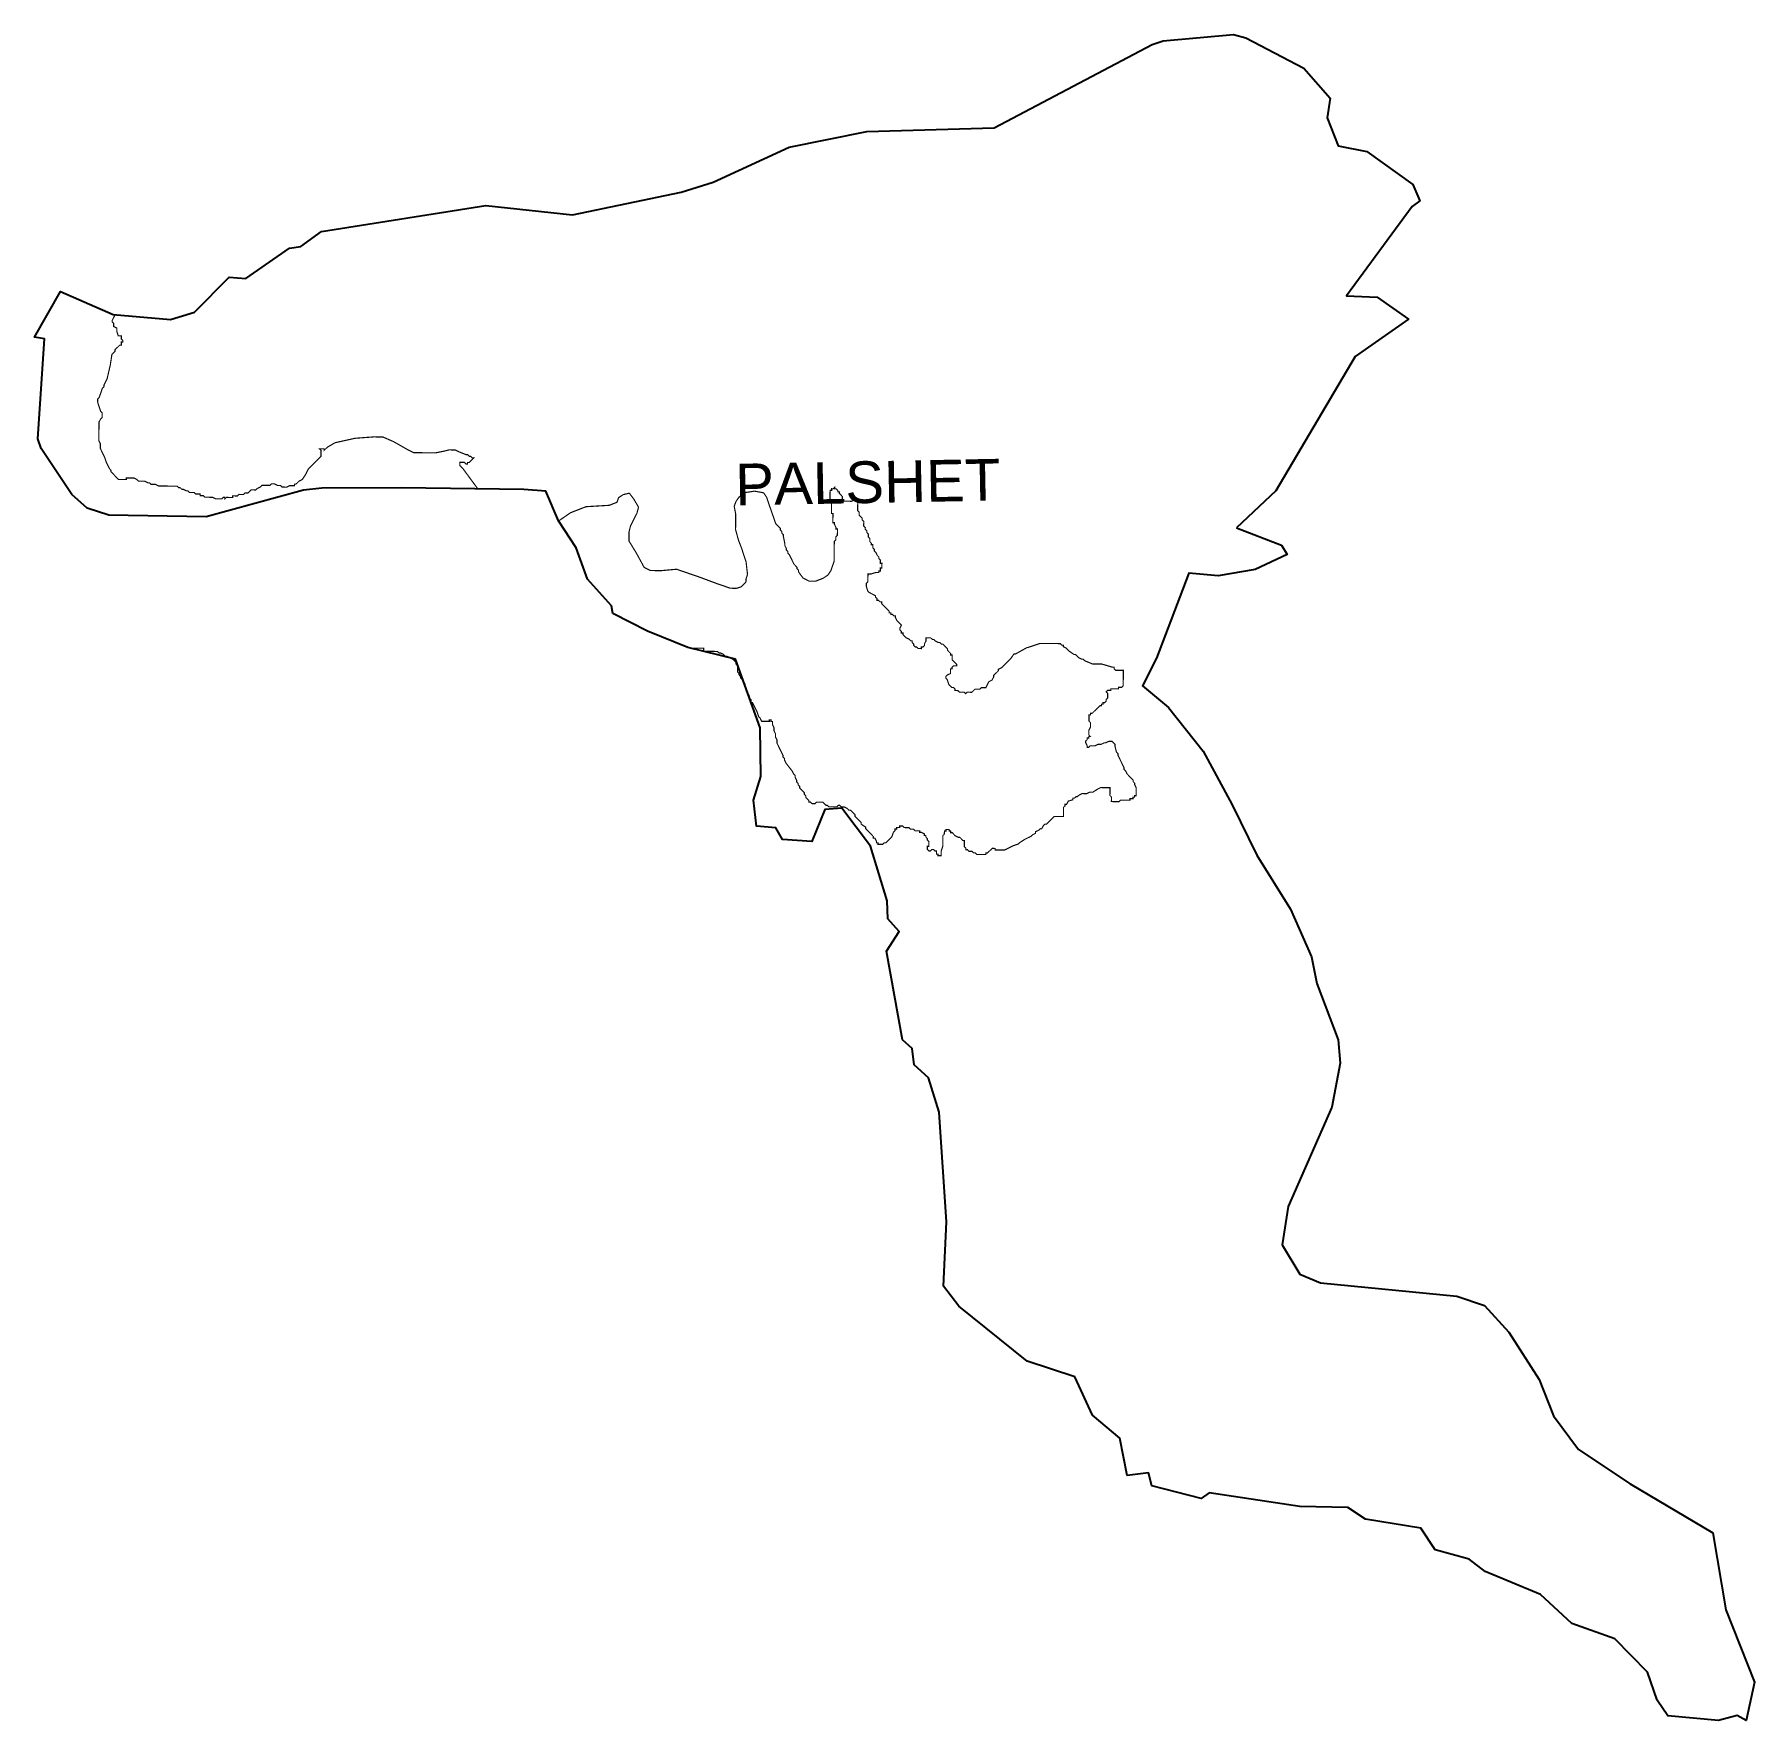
# Model space of a CAD drawing. Header units: metres. Extents: x 307199 to 311687, y 1926129 to 1930527.
import ezdxf

# ---------------------------------------------------------------- set-up
doc = ezdxf.new("R2010")
doc.units = ezdxf.units.M
for name, color, linetype in [('HAZARDS LINE', 1, 'Continuous'), ('village', 3, 'Continuous'), ('VILLAGE NAME', 250, 'Continuous')]:
    doc.layers.add(name, color=color, linetype=linetype)
doc.styles.get("Standard").update_dxf_attribs({"font": 'simplex.shx'})

msp = doc.modelspace()

# ---------------------------------------------------------------- linework, layer by layer
at = {"layer": 'HAZARDS LINE', "lineweight": 18, "const_width": 3.02}
for points in [[(308355.8, 1929341.8), (308316.7, 1929394.9), (308308.7, 1929403.1), (308308.8, 1929407.1), (308308.8, 1929411.1), (308320.9, 1929411), (308324.9, 1929407), (308328.9, 1929406.9), (308328.9, 1929410.9), (308333, 1929410.9), (308337, 1929414.9), (308341.1, 1929418.9), (308345.1, 1929422.9), (308341.1, 1929422.9), (308337.1, 1929427), (308333.1, 1929427), (308329.1, 1929431.1), (308325.1, 1929431.1), (308305, 1929439.3), (308297, 1929443.4), (308280.9, 1929443.6), (308264.7, 1929439.7), (308244.6, 1929435.8), (308208.3, 1929436.2), (308188.2, 1929436.3), (308172.1, 1929444.5), (308136.1, 1929465), (308108, 1929477.3), (308083.8, 1929477.5), (308035.5, 1929473.9), (307983, 1929462.3), (307962.8, 1929450.4), (307954.6, 1929442.4), (307954.7, 1929446.4), (307950.6, 1929446.5), (307946.6, 1929446.5), (307942.6, 1929446.5), (307946.6, 1929442.5), (307946.5, 1929438.4), (307946.5, 1929434.4), (307946.5, 1929430.4), (307946.4, 1929426.3), (307938.3, 1929418.4), (307934.2, 1929414.4), (307930.2, 1929410.4), (307918, 1929398.4), (307913.9, 1929394.4), (307909.8, 1929386.4), (307905.7, 1929378.4), (307897.6, 1929366.3), (307889.5, 1929362.4), (307881.4, 1929354.4), (307877.3, 1929354.4), (307877.3, 1929350.4), (307873.3, 1929350.4), (307869.3, 1929350.5), (307865.2, 1929350.5), (307857.1, 1929346.6), (307853.1, 1929346.6), (307845.1, 1929346.7), (307841.1, 1929350.7), (307833, 1929350.8), (307825, 1929354.9), (307821, 1929354.9), (307816.9, 1929355), (307812.9, 1929351), (307804.8, 1929351), (307800.8, 1929351.1), (307792.7, 1929351.1), (307788.7, 1929347.1), (307780.6, 1929343.2), (307776.5, 1929339.2), (307772.5, 1929339.2), (307768.5, 1929339.3), (307764.4, 1929339.3), (307760.4, 1929335.3), (307756.3, 1929331.3), (307748.3, 1929331.4), (307744.2, 1929327.4), (307740.2, 1929327.4), (307732.1, 1929327.5), (307728.1, 1929323.5), (307724, 1929323.5), (307720, 1929323.6), (307716, 1929323.6), (307715.9, 1929319.6), (307711.9, 1929319.6), (307699.8, 1929319.7), (307695.8, 1929315.7), (307695.8, 1929319.8), (307691.8, 1929319.8), (307687.7, 1929315.8), (307683.7, 1929315.8), (307675.6, 1929315.9), (307671.6, 1929315.9), (307663.6, 1929320), (307651.5, 1929320.1), (307647.5, 1929320.2), (307643.4, 1929320.2), (307639.4, 1929324.3), (307635.4, 1929324.3), (307631.4, 1929324.3), (307631.4, 1929328.4), (307619.3, 1929328.5), (307615.4, 1929332.5), (307611.3, 1929332.6), (307607.3, 1929332.6), (307603.3, 1929332.6), (307599.3, 1929336.7), (307595.3, 1929336.7), (307587.2, 1929340.8), (307583.2, 1929340.9), (307579.2, 1929344.9), (307575.2, 1929345), (307571.2, 1929349), (307567.2, 1929349.1), (307563.1, 1929349.1), (307559.1, 1929349.1), (307555.1, 1929349.2), (307551.1, 1929349.2), (307547, 1929349.2), (307543, 1929349.3), (307539, 1929349.3), (307534.9, 1929349.3), (307526.9, 1929349.4), (307522.9, 1929349.5), (307514.8, 1929353.6), (307510.8, 1929353.6), (307506.8, 1929353.6), (307502.8, 1929353.7), (307498.8, 1929357.7), (307494.7, 1929357.8), (307486.7, 1929361.9), (307482.7, 1929361.9), (307478.7, 1929361.9), (307474.6, 1929362), (307470.6, 1929362), (307466.6, 1929366.1), (307458.6, 1929370.2), (307454.6, 1929370.2), (307450.5, 1929370.2), (307446.5, 1929370.3), (307442.5, 1929370.3), (307438.5, 1929370.3), (307438.4, 1929366.3), (307434.4, 1929366.3), (307430.4, 1929366.4), (307426.4, 1929366.4), (307422.3, 1929366.4), (307418.3, 1929366.5), (307414.3, 1929370.5), (307410.3, 1929374.6), (307406.3, 1929378.7), (307402.3, 1929382.7), (307398.3, 1929386.8), (307398.4, 1929390.8), (307394.4, 1929394.9), (307390.4, 1929403), (307386.5, 1929411.1), (307382.5, 1929423.2), (307378.6, 1929431.3), (307374.6, 1929439.4), (307370.7, 1929447.5), (307370.7, 1929451.5), (307370.8, 1929459.5), (307366.8, 1929467.6), (307366.9, 1929475.7), (307366.9, 1929479.7), (307367, 1929487.8), (307367, 1929491.8), (307367.1, 1929499.9), (307367.1, 1929503.9), (307367.2, 1929507.9), (307367.2, 1929511.9), (307367.2, 1929516), (307371.3, 1929524), (307375.4, 1929528), (307375.4, 1929532), (307375.5, 1929536), (307375.5, 1929540.1), (307371.5, 1929544.1), (307367.6, 1929556.2), (307363.7, 1929568.4), (307363.7, 1929576.4), (307367.8, 1929580.4), (307376.1, 1929604.5), (307380.1, 1929608.5), (307380.2, 1929612.5), (307384.3, 1929620.6), (307388.3, 1929628.6), (307396.7, 1929664.8), (307401, 1929692.9), (307409.1, 1929700.9), (307409.1, 1929704.9), (307413.2, 1929708.9), (307417.3, 1929712.9), (307421.3, 1929716.9), (307425.4, 1929716.9), (307425.4, 1929720.9), (307425.4, 1929724.9), (307429.5, 1929724.9), (307429.5, 1929728.9), (307425.5, 1929733), (307425.5, 1929737), (307425.6, 1929741), (307421.5, 1929741.1), (307417.5, 1929741.1), (307413.6, 1929753.2), (307413.7, 1929761.3), (307405.6, 1929765.4), (307405.7, 1929773.4), (307401.7, 1929777.5), (307401.8, 1929781.5), (307405.9, 1929789.6), (307409.1, 1929796)], [(308911.4, 1928926.5), (308916.8, 1928926.5), (308924.8, 1928926.4), (308932.9, 1928926.3), (308936.9, 1928926.3), (308941, 1928926.3), (308945, 1928926.2), (308944.9, 1928922.2), (308944.9, 1928918.2), (308948.9, 1928918.1), (308953, 1928918.1), (308961, 1928918), (308969.1, 1928918), (308977.1, 1928917.9), (308981.2, 1928917.9), (308985.1, 1928913.8), (308989.2, 1928913.8), (308997.2, 1928909.7), (309001.2, 1928905.6), (309005.2, 1928905.6), (309013.2, 1928901.5), (309021.3, 1928897.4), (309025.2, 1928893.3), (309029.2, 1928889.2), (309029.2, 1928885.2), (309033.2, 1928881.2), (309033.2, 1928877.1), (309033.1, 1928873.1), (309033.1, 1928869.1), (309033.1, 1928865), (309037, 1928861), (309037, 1928857), (309041, 1928852.9), (309041, 1928848.9), (309045, 1928844.8), (309049, 1928840.7), (309052.9, 1928832.6), (309052.8, 1928824.6), (309056.8, 1928820.5), (309056.8, 1928816.5), (309064.7, 1928800.3), (309064.7, 1928796.3), (309068.7, 1928792.2), (309068.6, 1928784.2), (309072.6, 1928784.1), (309080.5, 1928768), (309084.5, 1928759.9), (309088.4, 1928747.7), (309092.4, 1928743.7), (309096.4, 1928735.6), (309100.4, 1928735.6), (309104.4, 1928735.5), (309108.5, 1928735.5), (309116.5, 1928735.4), (309116.5, 1928739.4), (309120.6, 1928739.4), (309120.5, 1928735.4), (309124.6, 1928735.3), (309124.5, 1928731.3), (309124.5, 1928727.3), (309128.5, 1928719.2), (309128.4, 1928711.1), (309132.3, 1928703.1), (309132.3, 1928695), (309136.2, 1928686.9), (309136.2, 1928678.9), (309144.1, 1928662.7), (309148, 1928654.6), (309152, 1928646.5), (309152, 1928642.5), (309155.9, 1928638.4), (309155.9, 1928634.4), (309159.9, 1928626.3), (309175.8, 1928606), (309179.8, 1928597.9), (309183.8, 1928593.8), (309183.7, 1928589.8), (309187.7, 1928581.7), (309187.6, 1928577.7), (309191.6, 1928573.6), (309191.6, 1928569.6), (309195.6, 1928565.5), (309195.6, 1928561.5), (309199.5, 1928557.5), (309203.5, 1928553.4), (309207.5, 1928549.3), (309207.5, 1928545.3), (309211.5, 1928541.2), (309211.5, 1928537.2), (309215.4, 1928533.1), (309219.4, 1928529.1), (309219.4, 1928525.1), (309223.4, 1928525), (309227.4, 1928521), (309231.5, 1928520.9), (309235.5, 1928520.9), (309239.5, 1928524.9), (309243.6, 1928524.8), (309247.6, 1928524.8), (309251.6, 1928524.8), (309255.7, 1928524.7), (309259.6, 1928520.7), (309263.6, 1928516.6), (309267.7, 1928516.6), (309271.7, 1928512.5), (309275.7, 1928512.5), (309279.7, 1928512.4), (309291.8, 1928512.3), (309295.9, 1928516.3), (309299.9, 1928516.3), (309303.9, 1928512.2), (309307.9, 1928512.2), (309311.9, 1928512.2), (309319.9, 1928508.1), (309323.9, 1928504), (309328, 1928504), (309332, 1928499.9), (309336, 1928495.8), (309339.9, 1928491.8), (309339.9, 1928487.8), (309347.9, 1928479.6), (309351.9, 1928475.6), (309355.9, 1928471.5), (309355.8, 1928467.5), (309367.9, 1928459.3), (309367.8, 1928455.3), (309371.8, 1928451.2), (309375.8, 1928447.2), (309379.8, 1928443.1), (309387.8, 1928435), (309387.8, 1928430.9), (309391.8, 1928430.9), (309395.7, 1928422.8), (309395.7, 1928418.8), (309399.7, 1928418.8), (309399.7, 1928414.7), (309403.7, 1928414.7), (309407.7, 1928414.7), (309411.8, 1928414.6), (309415.8, 1928418.6), (309419.9, 1928418.6), (309423.9, 1928422.6), (309428, 1928426.6), (309432.1, 1928430.6), (309436.1, 1928434.6), (309440.2, 1928446.6), (309444.3, 1928450.6), (309444.3, 1928454.6), (309448.4, 1928454.6), (309448.4, 1928458.6), (309452.4, 1928458.6), (309456.5, 1928458.5), (309456.5, 1928462.6), (309460.5, 1928462.5), (309464.5, 1928462.5), (309468.5, 1928458.4), (309480.6, 1928458.3), (309484.6, 1928454.3), (309492.7, 1928454.2), (309496.7, 1928450.1), (309500.7, 1928450.1), (309504.7, 1928450.1), (309508.7, 1928450), (309508.7, 1928446), (309512.7, 1928446), (309520.8, 1928441.9), (309520.7, 1928437.8), (309524.7, 1928437.8), (309524.7, 1928433.8), (309528.7, 1928429.7), (309528.7, 1928425.7), (309532.7, 1928421.6), (309532.6, 1928417.6), (309532.6, 1928413.6), (309532.6, 1928409.5), (309528.5, 1928409.6), (309528.5, 1928405.6), (309528.5, 1928401.5), (309532.5, 1928397.5), (309536.5, 1928397.4), (309540.5, 1928401.4), (309544.6, 1928401.4), (309548.6, 1928397.3), (309552.6, 1928397.3), (309552.6, 1928393.3), (309552.5, 1928389.2), (309556.5, 1928389.2), (309556.5, 1928385.2), (309560.5, 1928385.1), (309564.6, 1928385.1), (309564.6, 1928389.1), (309564.7, 1928397.2), (309568.8, 1928409.2), (309568.8, 1928413.3), (309568.9, 1928425.3), (309569, 1928433.4), (309569.1, 1928437.4), (309573.1, 1928441.4), (309573.1, 1928445.5), (309573.2, 1928449.5), (309577.2, 1928449.4), (309577.2, 1928453.5), (309581.3, 1928453.4), (309585.3, 1928453.4), (309585.3, 1928449.4), (309589.3, 1928449.3), (309589.3, 1928445.3), (309593.3, 1928445.3), (309601.3, 1928437.1), (309609.3, 1928433.1), (309613.3, 1928433), (309617.3, 1928429), (309621.3, 1928424.9), (309625.3, 1928424.9), (309625.3, 1928420.8), (309625.3, 1928416.8), (309625.2, 1928412.8), (309625.2, 1928408.7), (309629.2, 1928404.7), (309629.1, 1928400.7), (309633.2, 1928400.6), (309637.2, 1928396.6), (309641.2, 1928396.5), (309645.2, 1928396.5), (309649.2, 1928392.4), (309653.2, 1928392.4), (309657.2, 1928388.3), (309661.3, 1928388.3), (309665.3, 1928388.3), (309673.3, 1928388.2), (309677.4, 1928388.2), (309681.4, 1928388.1), (309681.4, 1928392.1), (309685.5, 1928392.1), (309689.5, 1928396.1), (309693.6, 1928400.1), (309697.6, 1928404.1), (309701.7, 1928404.1), (309705.7, 1928404), (309705.7, 1928400), (309709.7, 1928400), (309717.7, 1928399.9), (309721.8, 1928399.8), (309725.8, 1928399.8), (309729.8, 1928399.8), (309737.9, 1928403.7), (309754.1, 1928411.7), (309766.2, 1928415.6), (309770.3, 1928419.6), (309782.4, 1928427.5), (309790.5, 1928431.5), (309798.6, 1928435.4), (309802.7, 1928439.4), (309810.8, 1928443.4), (309810.8, 1928447.4), (309818.9, 1928451.4), (309822.9, 1928455.4), (309827, 1928455.3), (309831.1, 1928463.4), (309835.1, 1928467.3), (309839.2, 1928467.3), (309847.3, 1928475.3), (309851.3, 1928479.3), (309855.4, 1928483.3), (309859.5, 1928487.3), (309863.5, 1928487.2), (309867.5, 1928487.2), (309871.6, 1928487.2), (309875.6, 1928487.1), (309879.6, 1928487.1), (309883.6, 1928487.1), (309883.7, 1928495.1), (309883.8, 1928503.2), (309883.8, 1928507.2), (309883.8, 1928511.2), (309887.9, 1928515.2), (309887.9, 1928519.3), (309892, 1928519.2), (309896.1, 1928527.2), (309908.2, 1928531.2), (309908.2, 1928535.2), (309912.2, 1928535.2), (309916.3, 1928539.2), (309920.3, 1928539.1), (309924.4, 1928543.1), (309932.5, 1928547.1), (309944.6, 1928547), (309952.7, 1928550.9), (309956.7, 1928550.9), (309960.7, 1928550.9), (309972.9, 1928558.8), (309981, 1928562.8), (309985, 1928562.7), (309989, 1928562.7), (309993, 1928562.7), (309997.1, 1928562.6), (310001.1, 1928562.6), (310005.1, 1928562.6), (310005.1, 1928558.5), (310005.1, 1928554.5), (310005, 1928550.5), (310005, 1928546.4), (310004.9, 1928542.4), (310008.9, 1928538.3), (310008.9, 1928534.3), (310008.9, 1928530.3), (310008.8, 1928526.3), (310012.9, 1928526.2), (310016.9, 1928526.2), (310020.9, 1928526.2), (310024.9, 1928526.1), (310029, 1928526.1), (310033, 1928530.1), (310037.1, 1928530), (310041.1, 1928530), (310045.1, 1928530), (310049.1, 1928529.9), (310053.2, 1928529.9), (310057.2, 1928529.9), (310057.2, 1928533.9), (310061.3, 1928533.9), (310065.3, 1928533.8), (310065.3, 1928537.9), (310069.3, 1928537.8), (310069.4, 1928541.9), (310073.4, 1928541.8), (310073.4, 1928545.8), (310073.5, 1928549.9), (310073.5, 1928553.9), (310073.5, 1928557.9), (310073.6, 1928562), (310069.6, 1928570), (310069.7, 1928574.1), (310065.7, 1928578.1), (310065.7, 1928582.2), (310061.7, 1928586.2), (310057.7, 1928590.3), (310053.7, 1928594.4), (310049.7, 1928598.4), (310045.8, 1928606.5), (310041.8, 1928610.6), (310041.8, 1928614.6), (310029.9, 1928638.9), (310026, 1928647), (310026, 1928651), (310022, 1928655.1), (310018.1, 1928671.2), (310018.2, 1928675.2), (310014.2, 1928679.3), (310010.2, 1928683.4), (310006.2, 1928683.4), (310002.1, 1928683.4), (309994.1, 1928679.5), (309990, 1928679.5), (309981.9, 1928675.5), (309977.9, 1928675.6), (309973.9, 1928675.6), (309965.8, 1928671.7), (309961.8, 1928671.7), (309953.7, 1928671.8), (309949.6, 1928667.8), (309945.6, 1928667.8), (309945.7, 1928671.8), (309941.7, 1928679.9), (309941.7, 1928683.9), (309945.8, 1928687.9), (309945.8, 1928692), (309949.9, 1928691.9), (309949.9, 1928696), (309953.9, 1928695.9), (309949.9, 1928700), (309950, 1928704), (309950, 1928712.1), (309954.1, 1928720.1), (309954.2, 1928724.1), (309954.2, 1928728.2), (309954.2, 1928732.2), (309950.2, 1928736.2), (309950.3, 1928740.3), (309950.3, 1928744.3), (309950.4, 1928752.4), (309954.4, 1928752.3), (309954.4, 1928756.3), (309958.5, 1928756.3), (309962.5, 1928760.3), (309970.7, 1928768.3), (309974.7, 1928772.3), (309978.8, 1928776.3), (309982.8, 1928776.2), (309982.8, 1928780.3), (309986.9, 1928780.2), (309986.9, 1928784.3), (309990.9, 1928784.2), (309995, 1928788.2), (309995, 1928792.3), (309999.1, 1928796.2), (309999.1, 1928800.3), (309999.2, 1928804.3), (309999.2, 1928808.3), (309995.2, 1928812.4), (309999.3, 1928816.4), (310003.3, 1928816.3), (310007.3, 1928816.3), (310007.4, 1928820.3), (310011.4, 1928820.3), (310015.4, 1928820.3), (310019.4, 1928820.2), (310023.5, 1928820.2), (310027.5, 1928820.2), (310027.5, 1928824.2), (310035.6, 1928824.1), (310039.6, 1928828.1), (310040, 1928868.4), (310036, 1928868.4), (310027.9, 1928868.5), (310023.9, 1928868.5), (310019.9, 1928868.6), (310015.9, 1928872.6), (310015.9, 1928876.7), (310011.9, 1928876.7), (309983.8, 1928885), (309959.6, 1928885.2), (309939.5, 1928893.4), (309935.5, 1928897.5), (309931.5, 1928897.5), (309923.5, 1928901.6), (309919.5, 1928905.7), (309915.5, 1928909.8), (309911.5, 1928909.8), (309899.5, 1928918), (309895.5, 1928922), (309891.5, 1928926.1), (309883.5, 1928930.2), (309883.5, 1928934.2), (309879.5, 1928934.2), (309875.5, 1928938.3), (309871.4, 1928938.3), (309867.4, 1928938.4), (309863.4, 1928938.4), (309859.4, 1928938.4), (309851.3, 1928938.5), (309843.2, 1928938.6), (309839.2, 1928938.6), (309831.2, 1928938.7), (309827.1, 1928938.7), (309823.1, 1928938.8), (309786.8, 1928927), (309758.4, 1928911.1), (309754.4, 1928911.2), (309746.2, 1928899.1), (309742.2, 1928895.2), (309738.1, 1928891.2), (309734.1, 1928887.2), (309721.9, 1928875.2), (309713.8, 1928871.2), (309713.7, 1928867.2), (309709.7, 1928863.2), (309705.6, 1928859.2), (309701.6, 1928855.2), (309701.5, 1928851.2), (309697.4, 1928843.2), (309689.3, 1928839.2), (309685.2, 1928831.2), (309681.1, 1928823.2), (309677.1, 1928823.2), (309673.1, 1928823.2), (309669.1, 1928823.3), (309665, 1928819.3), (309661, 1928819.3), (309656.9, 1928819.4), (309652.9, 1928819.4), (309648.9, 1928815.4), (309644.8, 1928811.4), (309640.8, 1928811.4), (309636.7, 1928811.5), (309632.7, 1928811.5), (309628.6, 1928807.5), (309624.7, 1928811.6), (309620.6, 1928811.6), (309616.6, 1928811.6), (309612.6, 1928811.7), (309608.6, 1928815.7), (309604.6, 1928815.8), (309600.5, 1928815.8), (309600.6, 1928819.8), (309596.6, 1928823.9), (309592.5, 1928823.9), (309588.5, 1928828), (309584.6, 1928832.1), (309580.6, 1928844.2), (309576.6, 1928848.2), (309576.7, 1928852.3), (309580.7, 1928856.3), (309588.8, 1928860.2), (309588.9, 1928864.3), (309588.9, 1928868.3), (309588.9, 1928872.3), (309593, 1928872.3), (309593, 1928876.3), (309597.1, 1928880.3), (309601.1, 1928880.3), (309605.1, 1928880.2), (309605.1, 1928884.3), (309597.2, 1928892.4), (309593.2, 1928896.4), (309593.2, 1928900.5), (309593.2, 1928904.5), (309593.3, 1928908.5), (309589.2, 1928908.6), (309589.3, 1928912.6), (309581.3, 1928920.7), (309581.3, 1928924.7), (309573.3, 1928932.9), (309569.4, 1928936.9), (309565.3, 1928937), (309561.3, 1928941), (309557.3, 1928941.1), (309549.3, 1928945.2), (309545.3, 1928949.2), (309541.3, 1928949.3), (309537.3, 1928953.3), (309529.2, 1928953.4), (309525.2, 1928953.4), (309525.2, 1928949.4), (309525.1, 1928945.4), (309521, 1928937.4), (309521, 1928933.3), (309516.9, 1928929.3), (309512.9, 1928929.4), (309512.9, 1928925.3), (309508.8, 1928925.4), (309504.8, 1928925.4), (309500.8, 1928929.5), (309496.8, 1928929.5), (309492.8, 1928933.6), (309492.8, 1928937.6), (309488.8, 1928941.7), (309488.9, 1928945.7), (309484.9, 1928945.7), (309480.9, 1928949.8), (309472.8, 1928953.9), (309468.8, 1928957.9), (309464.9, 1928962), (309464.9, 1928966), (309460.9, 1928966.1), (309460.9, 1928970.1), (309456.9, 1928974.2), (309456.9, 1928978.2), (309461, 1928986.2), (309457, 1928990.3), (309453.1, 1928994.3), (309449.1, 1928998.4), (309445.1, 1929006.5), (309445.1, 1929010.5), (309441.1, 1929010.6), (309437.1, 1929014.6), (309433.1, 1929014.7), (309433.1, 1929018.7), (309429.1, 1929018.7), (309429.1, 1929022.7), (309425.1, 1929026.8), (309421.1, 1929030.9), (309413.2, 1929039), (309409.2, 1929043.1), (309409.2, 1929047.1), (309405.2, 1929047.1), (309401.2, 1929051.2), (309397.2, 1929051.2), (309397.2, 1929055.2), (309393.2, 1929059.3), (309393.2, 1929063.3), (309377.2, 1929071.5), (309373.2, 1929075.6), (309369.3, 1929087.7), (309369.3, 1929091.7), (309369.4, 1929095.8), (309373.4, 1929099.8), (309373.5, 1929111.8), (309373.6, 1929115.9), (309373.6, 1929119.9), (309377.6, 1929119.9), (309381.6, 1929119.8), (309393.8, 1929123.8), (309397.8, 1929123.7), (309401.8, 1929123.7), (309401.8, 1929127.7), (309405.9, 1929127.7), (309405.9, 1929131.7), (309405.9, 1929135.7), (309410, 1929135.7), (309410, 1929139.7), (309410, 1929143.8), (309410.1, 1929147.8), (309406.1, 1929147.8), (309406.1, 1929151.8), (309406.1, 1929155.9), (309402.1, 1929159.9), (309402.2, 1929164), (309398.2, 1929168), (309394.2, 1929176.1), (309390.2, 1929180.2), (309390.3, 1929184.2), (309386.3, 1929188.3), (309386.3, 1929192.3), (309386.3, 1929196.3), (309382.3, 1929196.4), (309382.3, 1929200.4), (309378.3, 1929204.5), (309378.4, 1929208.5), (309378.4, 1929212.5), (309374.4, 1929216.6), (309374.5, 1929220.6), (309374.5, 1929224.6), (309370.5, 1929228.7), (309370.5, 1929232.7), (309366.5, 1929236.8), (309366.6, 1929240.8), (309362.6, 1929244.9), (309362.6, 1929248.9), (309362.7, 1929257), (309358.7, 1929261), (309358.7, 1929265), (309354.7, 1929269.1), (309350.8, 1929273.2), (309350.8, 1929277.2), (309350.8, 1929281.2), (309346.8, 1929285.3), (309347, 1929301.4), (309347, 1929305.4), (309343, 1929309.5), (309339, 1929313.6), (309330.9, 1929309.6), (309318.8, 1929309.7), (309314.8, 1929309.7), (309310.8, 1929309.8), (309310.8, 1929313.8), (309306.8, 1929313.8), (309306.8, 1929317.9), (309306.9, 1929321.9), (309302.9, 1929326), (309298.9, 1929330), (309298.9, 1929334), (309294.9, 1929334.1), (309294.9, 1929338.1), (309290.9, 1929342.2), (309286.9, 1929342.2), (309286.9, 1929346.2), (309282.9, 1929342.2), (309278.9, 1929342.3), (309278.8, 1929338.3), (309274.8, 1929338.3), (309274.8, 1929334.3), (309274.7, 1929322.2), (309274.6, 1929318.1), (309274.6, 1929314.1), (309278.5, 1929306), (309278.5, 1929302), (309278.5, 1929298), (309278.4, 1929293.9), (309278.4, 1929289.9), (309278.3, 1929281.9), (309278.3, 1929277.8), (309282.3, 1929277.8), (309282.3, 1929273.8), (309282.2, 1929265.7), (309282.2, 1929261.7), (309282.1, 1929253.6), (309286.1, 1929253.6), (309286.1, 1929249.6), (309290.1, 1929241.5), (309290, 1929237.4), (309294.1, 1929237.4), (309294, 1929233.4), (309294, 1929229.4), (309293.9, 1929225.3), (309293.9, 1929221.3), (309289.9, 1929217.3), (309289.8, 1929213.3), (309289.8, 1929209.3), (309285.7, 1929205.3), (309285.7, 1929201.2), (309285.7, 1929197.2), (309285.6, 1929193.2), (309285.6, 1929189.1), (309285.5, 1929185.1), (309285.5, 1929181.1), (309285.5, 1929177.1), (309285.4, 1929173), (309285.4, 1929169), (309285.4, 1929165), (309285.3, 1929161), (309285.3, 1929156.9), (309285.3, 1929152.9), (309281.1, 1929140.8), (309277, 1929128.8), (309268.8, 1929116.8), (309256.7, 1929108.8), (309236.5, 1929101), (309220.4, 1929101.1), (309204.3, 1929109.3), (309192.4, 1929125.5), (309192.4, 1929129.5), (309188.4, 1929133.6), (309188.5, 1929137.6), (309180.5, 1929145.7), (309172.6, 1929161.9), (309168.6, 1929170), (309164.6, 1929174.1), (309164.7, 1929178.1), (309160.7, 1929182.2), (309160.7, 1929186.2), (309156.7, 1929194.3), (309156.8, 1929198.3), (309152.9, 1929218.5), (309153, 1929222.5), (309149, 1929226.6), (309149, 1929230.6), (309145, 1929234.7), (309145, 1929238.7), (309141.1, 1929242.8), (309133.1, 1929250.9), (309113.4, 1929307.5), (309109.5, 1929319.6), (309101.5, 1929331.7), (309077.4, 1929336), (309053.2, 1929332.2), (309037, 1929320.2), (309028.8, 1929308.2), (309024.7, 1929296.1), (309028.6, 1929276), (309028.4, 1929255.8), (309028.2, 1929235.7), (309036, 1929207.4), (309043.9, 1929187.2), (309055.7, 1929150.9), (309059.4, 1929118.6), (309055.3, 1929106.6), (309055.2, 1929098.5), (309047.1, 1929090.5), (309043, 1929086.5), (309030.9, 1929082.6), (309018.8, 1929082.7), (309014.8, 1929082.7), (308978.7, 1929095.1), (308934.5, 1929111.6), (308874.3, 1929132.3), (308834, 1929128.6), (308805.8, 1929128.9), (308789.7, 1929137.1), (308769.9, 1929173.5), (308750.1, 1929205.9), (308750.3, 1929230), (308754.4, 1929246.1), (308762.6, 1929262.2), (308770.8, 1929278.2), (308775, 1929294.3), (308763.1, 1929314.5), (308751.1, 1929330.7), (308735, 1929326.9), (308722.8, 1929318.9), (308718.7, 1929306.9), (308698.5, 1929299), (308638.1, 1929295.5), (308597.6, 1929279.7), (308566.4, 1929258.2)]]:
    msp.add_lwpolyline(points, dxfattribs=at)
at = {"layer": 'village', "flags": 128}
msp.add_lwpolyline([(310335.5, 1929240.4), (310452.7, 1929195.4)], dxfattribs=at)
at = {"layer": 'village', "color": 3, "true_color": 0x00ff00}
for points in [[(311687.1, 1926229.3, 0), (311665, 1926129, 0), (311642, 1926142.1, 0), (311593.1, 1926129.1, 0), (311460.9, 1926141.5, 0), (311432.7, 1926182.3, 0), (311407.7, 1926255.4, 0), (311322.2, 1926341.9, 0), (311210.3, 1926382, 0), (311128.2, 1926458.2, 0), (310984.3, 1926517.6, 0), (310942.2, 1926550.3, 0), (310853.9, 1926574.8, 0), (310816.5, 1926631.1, 0), (310671.4, 1926654.7, 0), (310625.4, 1926684.7, 0), (310500.8, 1926687.1, 0), (310263.8, 1926723.2, 0), (310242.9, 1926708.5, 0), (310114.3, 1926741.4, 0), (310105.5, 1926775.1, 0), (310049.8, 1926768.6, 0), (310031.2, 1926866, 0), (309959.1, 1926925.4, 0), (309913.6, 1927025.3, 0), (309788.8, 1927066.6, 0), (309610.9, 1927210.4, 0), (309570.7, 1927262, 0), (309578.2, 1927429.7, 0), (309559.8, 1927715.9, 0), (309531.2, 1927805.6, 0), (309494.5, 1927839.6, 0), (309488.7, 1927882.3, 0), (309463.8, 1927904.6, 0), (309421.9, 1928135.9, 0), (309455.3, 1928187.4, 0), (309425.8, 1928220.3, 0), (309424, 1928267.2, 0), (309380.5, 1928409.9, 0), (309305.5, 1928509.2, 0), (309261.5, 1928505.3, 0), (309227.4, 1928422.2, 0), (309150.4, 1928427.2, 0), (309132.9, 1928457.9, 0), (309083.1, 1928462.1, 0), (309075.2, 1928529.6, 0), (309093.9, 1928591.5, 0), (309092.8, 1928718.5, 0), (309027.6, 1928897.3, 0), (308903.8, 1928928.4, 0), (308798.1, 1928970.5, 0), (308707.8, 1929017, 0), (308704.9, 1929036.5, 0), (308642.1, 1929106.6, 0), (308612.6, 1929188.3, 0), (308566.1, 1929258.6, 0), (308532.9, 1929336, 0), (308475.6, 1929340, 0), (308156.3, 1929344.8, 0), (307948.5, 1929343.8, 0), (307901.1, 1929338.9, 0), (307647.1, 1929269.4, 0), (307393.1, 1929273.7, 0), (307336.1, 1929291.5, 0), (307296, 1929326.9, 0), (307216.3, 1929446.9, 0), (307207.7, 1929472.3, 0), (307225.1, 1929733.6, 0), (307198.7, 1929737.4, 0), (307266.6, 1929856.4, 0), (307404, 1929796.4, 0), (307553.8, 1929783.8, 0), (307616.6, 1929802.8, 0), (307707.1, 1929894, 0), (307750.5, 1929890.6, 0), (307863.9, 1929969.5, 0), (307894.1, 1929973.9, 0), (307948.1, 1930013, 0), (308376.2, 1930081.5, 0), (308602.7, 1930056.7, 0), (308886, 1930115.8, 0), (308969.5, 1930142.3, 0), (309168, 1930232.9, 0), (309370.4, 1930274.5, 0), (309702.7, 1930283.6, 0), (310115.4, 1930501.3, 0), (310144.1, 1930510.3, 0), (310327.8, 1930527.4, 0), (310359.7, 1930518.2, 0), (310511.3, 1930439, 0), (310579.7, 1930360.7, 0), (310571.7, 1930309.4, 0), (310600.3, 1930237, 0), (310675.6, 1930222.1, 0), (310795.6, 1930135.9, 0), (310813.9, 1930093.7, 0), (310793.2, 1930078.3, 0), (310622.3, 1929845.1, 0), (310702.1, 1929842.1, 0), (310784.3, 1929784.9, 0), (310645.1, 1929687.3, 0), (310438.3, 1929337.2, 0), (310335.5, 1929240.4, 0)], [(310452.7, 1929195.4, 0), (310467.6, 1929171.1, 0), (310383.8, 1929131.8, 0), (310287.4, 1929114.9, 0), (310210.9, 1929122, 0), (310126.2, 1928900.5, 0), (310090.3, 1928828.3, 0), (310158.1, 1928771.5, 0), (310248.5, 1928658.1, 0), (310324.1, 1928518.1, 0), (310388.2, 1928386.3, 0), (310475.8, 1928245.7, 0), (310531.2, 1928121.6, 0), (310544.6, 1928051.4, 0), (310600.2, 1927905, 0), (310605.5, 1927844.3, 0), (310583.9, 1927729.1, 0), (310469.9, 1927470.3, 0), (310454.7, 1927369.9, 0), (310500.1, 1927293.3, 0), (310554, 1927270.6, 0), (310910.5, 1927236.1, 0), (310982.3, 1927211.7, 0), (311045.9, 1927142.4, 0), (311124.9, 1927018.6, 0), (311162.7, 1926923.5, 0), (311227.7, 1926836.5, 0), (311362.8, 1926746.2, 0), (311578, 1926618.7, 0), (311611.9, 1926417.5, 0), (311687.1, 1926229.3, 0)]]:
    msp.add_polyline3d(points, dxfattribs=at)

# ---------------------------------------------------------------- texts
at = {"layer": 'VILLAGE NAME', "insert": (309026.1, 1929407.2), "char_height": 108.748, "attachment_point": 1, "rotation": 1.1028}
msp.add_mtext_dynamic_manual_height_columns('{\\fArial|b0|i0|c0|p34;PALSHET}', width=1571.314, gutter_width=543.7, heights=[0], dxfattribs=at)

doc.saveas('drawing.dxf')
